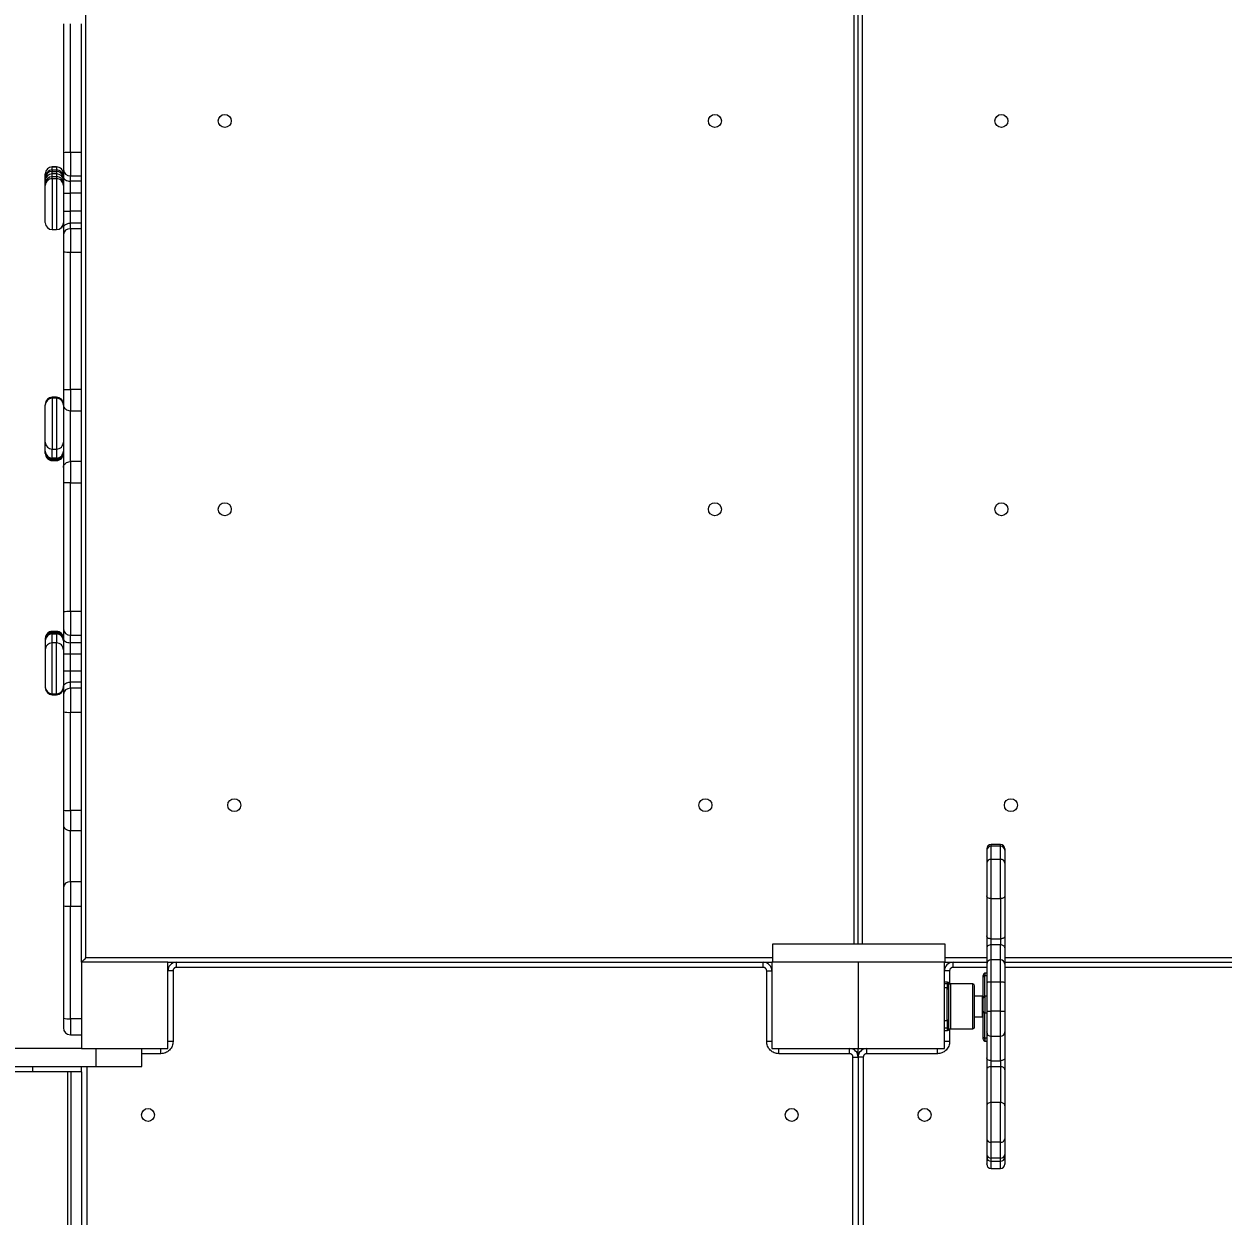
# Model space of a CAD drawing. Header units: millimetres. Extents: x -8083 to 6576, y -6691 to 5601.
# Drawn here: x 1200 to 2590, y -1104 to 277 of the extents above; entities that cross this region are included whole.
import ezdxf

# ---------------------------------------------------------------- set-up
doc = ezdxf.new("R2010")
doc.units = ezdxf.units.MM
doc.layers.add('DIKOM_ОБЪЕКТ', color=7, linetype='Continuous')
doc.layers.add('DIKOM_РАЗМЕР_ОБЪЕКТА', color=7, linetype='Continuous')
doc.styles.add('style1', font='arial.ttf', dxfattribs={"width": 0.8})
doc.dimstyles.new('1-50', dxfattribs={"dimtxt": 300, "dimasz": 200, "dimexe": 100, "dimexo": 0, "dimgap": 100, "dimtad": 1, "dimtxsty": 'style1', "dimcen": 200, "dimclrd": 7, "dimclre": 7, "dimclrt": 7, "dimadec": 1, "dimazin": 2, "dimtfac": 1, "dimtmove": 0, "dimatfit": 2, "dimfxl": 0, "dimlwd": 25, "dimlwe": 18, "dimarcsym": 0})

# ---------------------------------------------------------------- blocks, each defined once
blk = doc.blocks.new('*D10')
at = {"layer": 'Defpoints', "color": 0, "transparency": 16777216}
for p in [(-4711.6, -59.9), (5076.7, -1609.9), (5076.7, -5900.2)]:
    blk.add_point(p, dxfattribs=at)
at = {"layer": 'DIKOM_РАЗМЕР_ОБЪЕКТА', "color": 7, "lineweight": 18, "transparency": 16777216}
for p, q in [((-4711.6, -59.9), (-4711.6, -6000.2)), ((5076.7, -1609.9), (5076.7, -6000.2))]:
    blk.add_line(p, q, dxfattribs=at)
at = {"layer": 'DIKOM_РАЗМЕР_ОБЪЕКТА', "color": 7, "lineweight": 25, "transparency": 16777216}
blk.add_line((-4511.6, -5900.2), (4876.7, -5900.2), dxfattribs=at)
at = {"layer": 'DIKOM_РАЗМЕР_ОБЪЕКТА', "color": 7, "transparency": 16777216}
for points in [[(-4511.6, -5866.9), (-4511.6, -5933.5), (-4711.6, -5900.2)], [(4876.7, -5866.9), (4876.7, -5933.5), (5076.7, -5900.2)]]:
    blk.add_solid(points, dxfattribs=at)
at = {"layer": 'DIKOM_РАЗМЕР_ОБЪЕКТА', "color": 7, "transparency": 16777216, "insert": (410.1, -5647), "char_height": 300, "attachment_point": 5, "style": 'style1'}
blk.add_mtext('10000', dxfattribs=at)

msp = doc.modelspace()

# ---------------------------------------------------------------- linework, layer by layer
at = {"layer": 'DIKOM_ОБЪЕКТ', "color": 7, "linetype": 'Continuous', "lineweight": 15}
for p, q in [((1272.07, -804.882), (1272.07, 685.118)), ((2162.07, 669.118), (2162.07, -788.882)), ((2167.07, -788.882), (2167.07, 669.118)), ((2172.07, -788.882), (2172.07, 669.118)), ((1246.07, 277.465), (1246.07, 128.275)), ((1254.07, 128.49), (1254.07, 277.68)), ((1267.07, 128.49), (1267.07, 277.68)), ((1254.07, 128.49), (1254.07, 101.45)), ((1267.07, 128.49), (1254.07, 128.49)), ((1267.07, 101.45), (1267.07, 128.49)), ((1238.07, 111.808), (1233.07, 111.808)), ((1233.07, 111.808), (1233.07, 111.803)), ((1233.07, 108.145), (1233.07, 111.803)), ((1233.07, 111.803), (1238.07, 111.803)), ((1238.07, 111.808), (1238.07, 111.803)), ((1238.07, 111.803), (1238.07, 108.145)), ((1225.07, 100.146), (1225.07, 103.804)), ((1225.07, 96.122), (1225.07, 99.011)), ((1233.07, 108.145), (1233.07, 106.598)), ((1238.07, 108.145), (1233.07, 108.145)), ((1233.07, 106.598), (1238.07, 106.598)), ((1233.07, 103.708), (1233.07, 106.598)), ((1233.07, 100.511), (1233.07, 103.708)), ((1238.07, 103.708), (1233.07, 103.708)), ((1233.07, 98.172), (1233.07, 100.511)), ((1238.07, 100.511), (1233.07, 100.511)), ((1238.07, 98.172), (1233.07, 98.172)), ((1233.07, 98.172), (1233.07, 39.176)), ((1238.07, 108.145), (1238.07, 106.598)), ((1238.07, 106.598), (1238.07, 103.708)), ((1238.07, 103.708), (1238.07, 100.511)), ((1238.07, 100.511), (1238.07, 98.172)), ((1238.07, 98.172), (1238.07, 39.176)), ((1254.07, 101.45), (1267.07, 101.45)), ((1254.07, 95.115), (1254.07, 101.45)), ((1267.07, 95.115), (1267.07, 101.45)), ((1225.07, 90.173), (1225.07, 92.512)), ((1267.07, 95.115), (1254.07, 95.115)), ((1254.07, 81.245), (1254.07, 95.115)), ((1267.07, 81.245), (1267.07, 95.115)), ((1246.07, 81.245), (1254.07, 81.245)), ((1246.07, 81.245), (1246.07, 60.439)), ((1267.07, 81.245), (1254.07, 81.245)), ((1254.07, 60.439), (1254.07, 81.245)), ((1267.07, 60.439), (1267.07, 81.245)), ((1246.07, 60.439), (1254.07, 60.439)), ((1254.07, 46.569), (1254.07, 60.439)), ((1267.07, 60.439), (1254.07, 60.439)), ((1267.07, 46.569), (1267.07, 60.439)), ((1254.07, 40.228), (1254.07, 46.569)), ((1267.07, 46.569), (1254.07, 46.569)), ((1267.07, 40.228), (1267.07, 46.569)), ((1233.07, 39.176), (1238.07, 39.176)), ((1254.07, 40.228), (1254.07, 13.174)), ((1267.07, 40.228), (1254.07, 40.228)), ((1267.07, 13.174), (1267.07, 40.228)), ((1246.07, 13.39), (1246.07, -145.986)), ((1254.07, 13.174), (1267.07, 13.174)), ((1254.07, -146.202), (1254.07, 13.174)), ((1267.07, -146.202), (1267.07, 13.174)), ((1267.07, -146.202), (1254.07, -146.202)), ((1254.07, -146.202), (1254.07, -170.699)), ((1267.07, -170.699), (1267.07, -146.202)), ((1225.07, -163.166), (1225.07, -163.155)), ((1225.07, -164.033), (1225.07, -163.921)), ((1238.07, -155.121), (1233.07, -155.121)), ((1233.07, -155.121), (1233.07, -156.213)), ((1238.07, -156.17), (1233.07, -156.17)), ((1233.07, -156.17), (1233.07, -215.152)), ((1238.07, -155.121), (1238.07, -156.213)), ((1238.07, -156.17), (1238.07, -215.152)), ((1254.07, -170.699), (1267.07, -170.699)), ((1254.07, -229.75), (1254.07, -170.699)), ((1267.07, -229.75), (1267.07, -170.699)), ((1225.07, -217.604), (1225.07, -207.157)), ((1225.07, -218.371), (1225.07, -217.886)), ((1225.07, -219.254), (1225.07, -218.371)), ((1225.07, -220.418), (1225.07, -219.254)), ((1233.07, -215.152), (1238.07, -215.152)), ((1233.07, -225.599), (1233.07, -215.152)), ((1238.07, -215.152), (1238.07, -225.599)), ((1238.07, -225.599), (1233.07, -225.599)), ((1233.07, -225.599), (1233.07, -225.618)), ((1233.07, -225.618), (1238.07, -225.618)), ((1233.07, -226.045), (1233.07, -225.618)), ((1238.07, -226.045), (1233.07, -226.045)), ((1233.07, -226.045), (1233.07, -227.249)), ((1233.07, -227.249), (1238.07, -227.249)), ((1233.07, -228.413), (1233.07, -227.249)), ((1238.07, -228.413), (1233.07, -228.413)), ((1233.07, -228.413), (1233.07, -228.434)), ((1233.07, -228.434), (1238.07, -228.434)), ((1238.07, -225.599), (1238.07, -225.618)), ((1238.07, -225.618), (1238.07, -226.045)), ((1238.07, -226.045), (1238.07, -227.249)), ((1238.07, -227.249), (1238.07, -228.413)), ((1238.07, -228.413), (1238.07, -228.434)), ((1254.07, -229.75), (1254.07, -254.197)), ((1267.07, -229.75), (1254.07, -229.75)), ((1267.07, -254.197), (1267.07, -229.75)), ((1246.07, -254.426), (1246.07, -403.805)), ((1254.07, -254.197), (1267.07, -254.197)), ((1254.07, -403.576), (1254.07, -254.197)), ((1267.07, -403.576), (1267.07, -254.197)), ((1254.07, -403.576), (1254.07, -430.894)), ((1267.07, -403.576), (1254.07, -403.576)), ((1267.07, -430.894), (1267.07, -403.576)), ((1238.07, -426.496), (1233.07, -426.496)), ((1233.07, -426.516), (1233.07, -426.496)), ((1233.07, -427.68), (1233.07, -426.516)), ((1233.07, -426.516), (1238.07, -426.516)), ((1233.07, -428.884), (1233.07, -427.68)), ((1238.07, -427.68), (1233.07, -427.68)), ((1233.07, -428.884), (1238.07, -428.884)), ((1233.07, -429.311), (1233.07, -428.884)), ((1238.07, -429.311), (1233.07, -429.311)), ((1233.07, -429.33), (1233.07, -429.311)), ((1233.07, -439.778), (1233.07, -429.33)), ((1233.07, -429.33), (1238.07, -429.33)), ((1238.07, -426.516), (1238.07, -426.496)), ((1238.07, -426.516), (1238.07, -427.68)), ((1238.07, -428.884), (1238.07, -427.68)), ((1238.07, -428.884), (1238.07, -429.311)), ((1238.07, -429.33), (1238.07, -429.311)), ((1238.07, -429.33), (1238.07, -439.778)), ((1225.07, -434.511), (1225.07, -435.676)), ((1225.07, -435.676), (1225.07, -436.558)), ((1225.07, -436.558), (1225.07, -436.975)), ((1225.07, -437.325), (1225.07, -447.773)), ((1238.07, -439.778), (1233.07, -439.778)), ((1233.07, -498.76), (1233.07, -439.778)), ((1238.07, -498.76), (1238.07, -439.778)), ((1254.07, -430.894), (1267.07, -430.894)), ((1254.07, -439.632), (1254.07, -430.894)), ((1267.07, -439.632), (1254.07, -439.632)), ((1254.07, -452.837), (1254.07, -439.632)), ((1267.07, -439.632), (1267.07, -430.894)), ((1267.07, -452.837), (1267.07, -439.632)), ((1246.07, -453.061), (1246.07, -472.665)), ((1267.07, -452.837), (1254.07, -452.837)), ((1254.07, -472.441), (1254.07, -452.837)), ((1267.07, -472.441), (1267.07, -452.837)), ((1254.07, -485.374), (1254.07, -472.441)), ((1267.07, -472.441), (1254.07, -472.441)), ((1267.07, -485.374), (1267.07, -472.441)), ((1254.07, -492.462), (1254.07, -485.374)), ((1267.07, -485.374), (1254.07, -485.374)), ((1267.07, -492.462), (1267.07, -485.374)), ((1225.07, -490.921), (1225.07, -491.008)), ((1233.07, -499.809), (1233.07, -498.716)), ((1233.07, -498.76), (1238.07, -498.76)), ((1233.07, -499.809), (1238.07, -499.809)), ((1238.07, -499.809), (1238.07, -498.716)), ((1246.07, -490.946), (1246.07, -491.008)), ((1254.07, -492.462), (1254.07, -520.278)), ((1267.07, -492.462), (1254.07, -492.462)), ((1267.07, -520.278), (1267.07, -492.462)), ((1246.07, -519.877), (1246.07, -633.692)), ((1254.07, -520.278), (1267.07, -520.278)), ((1254.07, -634.093), (1254.07, -520.278)), ((1267.07, -634.093), (1267.07, -520.278)), ((1267.07, -634.093), (1254.07, -634.093)), ((1254.07, -634.093), (1254.07, -657.279)), ((1267.07, -657.279), (1267.07, -634.093)), ((1254.07, -657.279), (1267.07, -657.279)), ((1254.07, -716.584), (1254.07, -657.279)), ((1267.07, -716.584), (1267.07, -657.279)), ((2332.07, -673.353), (2321.07, -673.353)), ((2321.07, -675.518), (2321.07, -673.353)), ((2321.07, -690.69), (2321.07, -675.518)), ((2332.07, -675.518), (2321.07, -675.518)), ((2332.07, -675.518), (2332.07, -673.353)), ((2332.07, -690.69), (2332.07, -675.518)), ((2321.07, -736.221), (2321.07, -690.69)), ((2332.07, -690.69), (2321.07, -690.69)), ((2332.07, -736.221), (2332.07, -690.69)), ((1254.07, -716.584), (1254.07, -745.034)), ((1267.07, -716.584), (1254.07, -716.584)), ((1267.07, -745.034), (1267.07, -716.584)), ((2316.07, -732.893), (2316.07, -779.492)), ((2321.07, -736.221), (2332.07, -736.221)), ((2321.07, -782.821), (2321.07, -736.221)), ((2332.07, -736.221), (2332.07, -782.821)), ((2337.07, -732.893), (2337.07, -779.492)), ((1246.07, -744.419), (1246.07, -874.804)), ((1254.07, -745.034), (1267.07, -745.034)), ((1254.07, -875.419), (1254.07, -745.034)), ((1267.07, -809.882), (1267.07, -745.034)), ((2067.741, -788.882), (2067.741, -809.882)), ((2267.74, -788.882), (2067.741, -788.882)), ((2267.74, -809.882), (2267.74, -788.882)), ((2321.07, -782.821), (2332.07, -782.821)), ((2321.07, -789.718), (2321.07, -782.821)), ((2332.07, -789.718), (2321.07, -789.718)), ((2321.07, -807.139), (2321.07, -789.718)), ((2332.07, -782.821), (2332.07, -789.718)), ((2332.07, -807.139), (2332.07, -789.718)), ((2067.741, -804.882), (1272.07, -804.882)), ((2316.07, -804.882), (2267.74, -804.882)), ((2946.07, -804.882), (2337.07, -804.882)), ((1267.07, -809.882), (1267.07, -909.882)), ((1367.07, -809.882), (1267.07, -809.882)), ((1367.07, -809.882), (2067.07, -809.882)), ((1367.07, -909.882), (1367.07, -809.882)), ((1377.07, -815.882), (1377.07, -809.882)), ((2057.07, -815.882), (1377.07, -815.882)), ((2057.07, -815.882), (2057.07, -809.882)), ((2067.07, -809.882), (2067.07, -909.882)), ((2167.07, -809.882), (2067.07, -809.882)), ((2167.07, -809.882), (2167.07, -909.882)), ((2267.07, -809.882), (2167.07, -809.882)), ((2267.74, -809.882), (2267.07, -809.882)), ((2267.07, -909.882), (2267.07, -809.882)), ((2267.74, -809.882), (2316.07, -809.882)), ((2277.07, -815.882), (2277.07, -809.882)), ((2316.07, -815.882), (2277.07, -815.882)), ((2332.07, -807.139), (2321.07, -807.139)), ((2321.07, -832.914), (2321.07, -807.139)), ((2332.07, -832.914), (2332.07, -807.139)), ((2337.07, -809.882), (2946.07, -809.882)), ((2946.07, -815.882), (2337.07, -815.882)), ((1373.07, -819.882), (1367.07, -819.882)), ((1373.07, -819.882), (1373.07, -901.882)), ((2061.07, -901.882), (2061.07, -819.882)), ((2061.07, -819.882), (2067.07, -819.882)), ((2273.07, -819.882), (2267.07, -819.882)), ((2270.606, -833.081), (2267.07, -833.081)), ((2270.606, -834.515), (2270.606, -833.081)), ((2273.07, -819.882), (2273.07, -834.813)), ((2316.07, -822.747), (2314.07, -822.747)), ((2314.07, -822.747), (2314.07, -825.341)), ((2314.07, -849.346), (2314.07, -825.341)), ((2314.07, -825.341), (2316.07, -825.341)), ((2321.07, -866.579), (2321.07, -832.914)), ((2332.07, -832.914), (2321.07, -832.914)), ((2332.07, -866.579), (2332.07, -832.914)), ((2267.07, -834.515), (2270.606, -834.515)), ((2270.07, -839.599), (2267.07, -839.599)), ((2270.07, -836.994), (2270.07, -839.599)), ((2270.07, -877.526), (2270.07, -839.599)), ((2272.338, -835.464), (2272.338, -834.081)), ((2300.07, -835.081), (2274.07, -835.081)), ((2274.07, -835.081), (2274.07, -887.081)), ((2300.07, -887.081), (2300.07, -835.081)), ((2311.07, -849.081), (2302.07, -849.081)), ((2311.07, -873.081), (2311.07, -849.081)), ((2314.07, -849.346), (2314.07, -868.675)), ((2316.07, -849.346), (2314.07, -849.346)), ((1267.07, -875.419), (1254.07, -875.419)), ((1254.07, -875.419), (1254.07, -893.882)), ((2302.07, -873.081), (2311.07, -873.081)), ((2314.07, -868.675), (2316.07, -868.675)), ((2314.07, -897.936), (2314.07, -868.675)), ((2332.07, -866.579), (2321.07, -866.579)), ((2321.07, -895.755), (2321.07, -866.579)), ((2332.07, -895.755), (2332.07, -866.579)), ((2267.07, -877.526), (2270.07, -877.526)), ((2270.606, -886.469), (2267.07, -886.469)), ((2267.07, -889.081), (2270.606, -889.081)), ((2270.07, -877.526), (2270.07, -883.013)), ((2270.606, -889.081), (2270.606, -886.469)), ((2272.338, -888.081), (2272.338, -885.562)), ((2273.07, -887.348), (2273.07, -901.882)), ((2274.07, -887.081), (2300.07, -887.081)), ((1254.07, -893.882), (1267.07, -893.882)), ((1373.07, -901.882), (1367.07, -901.882)), ((2067.07, -901.882), (2061.07, -901.882)), ((2273.07, -901.882), (2267.07, -901.882)), ((2316.07, -897.936), (2314.07, -897.936)), ((2314.07, -897.936), (2314.07, -901.341)), ((2314.07, -901.341), (2316.07, -901.341)), ((2321.07, -895.755), (2332.07, -895.755)), ((2321.07, -924.027), (2321.07, -895.755)), ((2332.07, -924.027), (2332.07, -895.755)), ((1267.07, -909.882), (1141.562, -909.882)), ((1267.07, -909.882), (1367.07, -909.882)), ((1284.045, -930.882), (1284.045, -909.882)), ((1337.07, -930.882), (1337.07, -909.882)), ((1359.07, -915.882), (1337.07, -915.882)), ((1359.07, -915.882), (1359.07, -909.882)), ((2067.07, -909.882), (2167.07, -909.882)), ((2075.07, -915.882), (2075.07, -909.882)), ((2157.07, -915.882), (2075.07, -915.882)), ((2157.07, -915.882), (2157.07, -909.882)), ((2167.07, -909.882), (2267.07, -909.882)), ((2167.07, -919.882), (2167.07, -909.882)), ((2177.07, -915.882), (2177.07, -909.882)), ((2259.07, -915.882), (2177.07, -915.882)), ((2259.07, -915.882), (2259.07, -909.882)), ((1141.562, -930.882), (1284.045, -930.882)), ((1210.493, -936.882), (1210.493, -930.882)), ((1267.07, -936.882), (1267.07, -930.882)), ((1273.07, -930.882), (1273.07, -1588.882)), ((1284.045, -930.882), (1337.07, -930.882)), ((2161.07, -1599.882), (2161.07, -919.882)), ((2161.07, -919.882), (2167.07, -919.882)), ((2167.07, -919.882), (2167.07, -1599.882)), ((2173.07, -919.882), (2167.07, -919.882)), ((2173.07, -919.882), (2173.07, -1599.882)), ((2321.07, -924.027), (2332.07, -924.027)), ((2321.07, -930.905), (2321.07, -924.027)), ((2321.07, -972.482), (2321.07, -930.905)), ((2321.07, -930.905), (2332.07, -930.905)), ((2332.07, -924.027), (2332.07, -930.905)), ((2332.07, -930.905), (2332.07, -972.482)), ((1210.493, -936.882), (409.934, -936.882)), ((1267.07, -936.882), (1210.493, -936.882)), ((1251.185, -1582.882), (1251.185, -936.882)), ((1254.689, -936.882), (1254.689, -1582.882)), ((1267.07, -936.882), (1267.07, -1582.882)), ((2316.07, -934.636), (2316.07, -976.212)), ((2337.07, -934.636), (2337.07, -976.212)), ((2321.07, -1018.476), (2321.07, -972.482)), ((2332.07, -972.482), (2321.07, -972.482)), ((2332.07, -1018.476), (2332.07, -972.482)), ((2332.07, -1018.476), (2321.07, -1018.476)), ((2321.07, -1036.97), (2321.07, -1018.476)), ((2332.07, -1036.97), (2332.07, -1018.476)), ((2332.07, -1036.97), (2321.07, -1036.97)), ((2321.07, -1040.586), (2321.07, -1036.97)), ((2321.07, -1040.586), (2332.07, -1040.586)), ((2321.07, -1048.808), (2321.07, -1040.586)), ((2332.07, -1040.586), (2332.07, -1036.97)), ((2332.07, -1048.808), (2332.07, -1040.586)), ((2321.07, -1048.808), (2332.07, -1048.808))]:
    msp.add_line(p, q, dxfattribs=at)
at = {"layer": 'DIKOM_ОБЪЕКТ', "color": 7, "linetype": 'Continuous', "lineweight": 15, "flags": 128}
for points in [[(1246.07, 100.663), (1246.224, 99.581), (1246.679, 98.54), (1247.418, 97.581), (1248.413, 96.74), (1249.626, 96.05), (1251.009, 95.538), (1252.51, 95.222), (1254.07, 95.115)], [(1246.07, 41.021), (1246.224, 42.103), (1246.679, 43.144), (1247.418, 44.103), (1248.413, 44.944), (1249.626, 45.634), (1251.009, 46.147), (1252.51, 46.462), (1254.07, 46.569)], [(1246.07, -163.95), (1246.224, -165.266), (1246.679, -166.532), (1247.418, -167.699), (1248.413, -168.722), (1249.626, -169.561), (1251.009, -170.185), (1252.51, -170.569), (1254.07, -170.699)], [(1246.07, -236.498), (1246.224, -235.181), (1246.679, -233.915), (1247.418, -232.749), (1248.413, -231.726), (1249.626, -230.887), (1251.009, -230.263), (1252.51, -229.879), (1254.07, -229.75)], [(1246.07, -434.574), (1246.224, -435.561), (1246.679, -436.509), (1247.418, -437.384), (1248.413, -438.151), (1249.626, -438.78), (1251.009, -439.247), (1252.51, -439.535), (1254.07, -439.632)], [(1246.07, -490.771), (1246.224, -489.718), (1246.679, -488.706), (1247.418, -487.773), (1248.413, -486.955), (1249.626, -486.284), (1251.009, -485.785), (1252.51, -485.478), (1254.07, -485.374)], [(1246.07, -650.695), (1246.224, -651.98), (1246.679, -653.215), (1247.418, -654.353), (1248.413, -655.351), (1249.626, -656.17), (1251.009, -656.778), (1252.51, -657.153), (1254.07, -657.279)], [(2321.07, -736.221), (2320.095, -736.157), (2319.157, -735.968), (2318.292, -735.66), (2317.535, -735.246), (2316.913, -734.742), (2316.451, -734.166), (2316.166, -733.542), (2316.07, -732.893)], [(2337.07, -732.893), (2336.974, -733.542), (2336.69, -734.166), (2336.228, -734.742), (2335.606, -735.246), (2334.848, -735.66), (2333.984, -735.968), (2333.046, -736.157), (2332.07, -736.221)], [(2321.07, -782.821), (2320.095, -782.757), (2319.157, -782.568), (2318.292, -782.26), (2317.535, -781.846), (2316.913, -781.341), (2316.451, -780.766), (2316.166, -780.142), (2316.07, -779.492)], [(2321.07, -789.718), (2320.095, -789.786), (2319.157, -789.989), (2318.292, -790.319), (2317.535, -790.763), (2316.913, -791.304), (2316.451, -791.92), (2316.166, -792.59), (2316.07, -793.286)], [(2337.07, -779.492), (2336.974, -780.142), (2336.69, -780.766), (2336.228, -781.341), (2335.606, -781.846), (2334.848, -782.26), (2333.984, -782.568), (2333.046, -782.757), (2332.07, -782.821)], [(2337.07, -793.286), (2336.974, -792.59), (2336.69, -791.92), (2336.228, -791.304), (2335.606, -790.763), (2334.848, -790.319), (2333.984, -789.989), (2333.046, -789.786), (2332.07, -789.718)], [(1267.07, -809.882), (1267.166, -809.786), (1267.451, -809.501), (1267.913, -809.039), (1268.535, -808.417), (1269.292, -807.659), (1270.157, -806.795), (1271.095, -805.857), (1272.07, -804.882)], [(2321.07, -832.914), (2320.095, -832.928), (2319.157, -832.968), (2318.292, -833.033), (2317.535, -833.12), (2316.913, -833.227), (2316.451, -833.349), (2316.166, -833.481), (2316.07, -833.618)], [(2337.07, -833.618), (2336.974, -833.481), (2336.69, -833.349), (2336.228, -833.227), (2335.606, -833.12), (2334.848, -833.033), (2333.984, -832.968), (2333.046, -832.928), (2332.07, -832.914)], [(2312.07, -896.617), (2312.109, -896.875), (2312.223, -897.122), (2312.407, -897.35), (2312.656, -897.55), (2312.959, -897.714), (2313.305, -897.836), (2313.68, -897.911), (2314.07, -897.936)], [(2321.07, -924.027), (2320.095, -923.966), (2319.157, -923.787), (2318.292, -923.496), (2317.535, -923.105), (2316.913, -922.628), (2316.451, -922.084), (2316.166, -921.493), (2316.07, -920.879)], [(2321.07, -930.905), (2320.095, -930.976), (2319.157, -931.189), (2318.292, -931.534), (2317.535, -931.998), (2316.913, -932.563), (2316.451, -933.208), (2316.166, -933.908), (2316.07, -934.636)], [(2337.07, -920.879), (2336.974, -921.493), (2336.69, -922.084), (2336.228, -922.628), (2335.606, -923.105), (2334.848, -923.496), (2333.984, -923.787), (2333.046, -923.966), (2332.07, -924.027)], [(2337.07, -934.636), (2336.974, -933.908), (2336.69, -933.208), (2336.228, -932.563), (2335.606, -931.998), (2334.848, -931.534), (2333.984, -931.189), (2333.046, -930.976), (2332.07, -930.905)], [(2321.07, -972.482), (2320.095, -972.553), (2319.157, -972.766), (2318.292, -973.11), (2317.535, -973.574), (2316.913, -974.14), (2316.451, -974.785), (2316.166, -975.485), (2316.07, -976.212)], [(2337.07, -976.212), (2336.974, -975.485), (2336.69, -974.785), (2336.228, -974.14), (2335.606, -973.574), (2334.848, -973.11), (2333.984, -972.766), (2333.046, -972.553), (2332.07, -972.482)]]:
    msp.add_lwpolyline(points, dxfattribs=at)
at = {"layer": 'DIKOM_ОБЪЕКТ', "color": 7, "linetype": 'Continuous', "lineweight": 15}
for centre in [(1433.07, 165.118), (2001.07, 165.118), (2333.07, 165.118), (1433.07, -284.882), (2001.07, -284.882), (2333.07, -284.882), (1444.07, -627.882), (1990.07, -627.882), (2344.07, -627.882), (1344.07, -986.882), (2090.07, -986.882), (2244.07, -986.882)]:
    msp.add_circle(centre, 7.5, dxfattribs=at)
for centre, radius, start, end in [((1252.072, 53.71), 74.807, 88.469254, 94.601836), ((1233.07, 103.808), 8, 90, 180), ((1233.07, 103.803), 7.999, 89.995327, 179.995281), ((1238.07, 103.808), 8, 0, 90), ((1238.071, 103.803), 7.999, 0.003037, 90.004648), ((1233.07, 100.145), 7.999, 89.994721, 179.995887), ((1232.869, 98.799), 7.801, 88.518504, 178.439244), ((1232.869, 95.909), 7.801, 88.518504, 178.439244), ((1233.07, 92.512), 7.999, 89.995327, 179.995281), ((1233.07, 90.172), 7.999, 89.994721, 179.99546), ((1238.071, 100.146), 7.999, 0.00243, 90.005254), ((1238.24, 98.717), 7.883, 14.554775, 91.234999), ((1238.272, 95.91), 7.801, 1.559014, 91.481533), ((1238.071, 92.512), 7.999, 0.003037, 90.004648), ((1238.071, 90.173), 7.999, 0.002857, 90.005254), ((1253.6, 108.984), 7.549, 184.088695, 273.572102), ((1233.07, 47.176), 8, 180, 270), ((1238.07, 47.176), 8, 270, 0), ((1253.601, 32.693), 7.55, 86.43253, 175.918766), ((1252.071, 87.148), 74.002, 265.348546, 271.547944), ((1252.071, -72.238), 73.992, 265.348121, 271.548369), ((1233.07, -163.121), 8, 90, 180), ((1233.07, -164.17), 8, 90, 180), ((1232.747, -163.987), 7.677, 120.242873, 179.514812), ((1238.07, -163.121), 8, 0, 90), ((1238.07, -164.17), 8, 0, 90), ((1238.397, -163.985), 7.673, 0.471045, 59.77127), ((1233.068, -207.154), 7.998, 180.01793, 270.017939), ((1238.073, -207.154), 7.997, 269.982086, 359.983753), ((1233.068, -217.602), 7.998, 180.01708, 270.018789), ((1233.07, -217.618), 8, 180, 270), ((1232.911, -218.205), 7.842, 181.2158, 271.16657), ((1233.068, -219.251), 7.998, 180.01708, 270.018789), ((1233.068, -220.416), 7.998, 180.017752, 270.018117), ((1233.07, -220.434), 8, 180, 270), ((1238.073, -217.602), 7.997, 269.981236, 359.984602), ((1238.07, -217.618), 8, 270, 0), ((1238.23, -218.205), 7.842, 268.833408, 358.785929), ((1238.073, -219.251), 7.997, 269.981236, 359.984602), ((1238.073, -220.416), 7.997, 269.981908, 359.98393), ((1238.07, -220.434), 8, 270, 0), ((1252.073, -324.31), 70.141, 88.368152, 94.909389), ((1252.072, -473.669), 70.121, 88.367227, 94.910315), ((1233.07, -434.496), 8, 90, 180), ((1233.068, -434.513), 7.998, 89.981547, 179.982584), ((1233.068, -435.678), 7.998, 89.981547, 179.982584), ((1232.911, -436.724), 7.842, 88.832992, 178.784639), ((1233.07, -437.311), 8, 90, 180), ((1233.068, -437.327), 7.998, 89.981636, 179.982495), ((1238.07, -434.496), 8, 0, 90), ((1238.073, -434.513), 7.997, 0.015734, 90.018428), ((1238.073, -435.679), 7.998, 10.061526, 90.016066), ((1238.23, -436.724), 7.842, 1.213633, 91.16703), ((1238.07, -437.311), 8, 0, 90), ((1238.073, -437.327), 7.997, 0.015822, 90.018339), ((1253.626, -423.334), 7.573, 183.81592, 273.362153), ((1233.068, -447.775), 7.998, 89.981636, 179.982495), ((1238.073, -447.775), 7.997, 0.015822, 90.018339), ((1252.072, -524.521), 71.712, 88.403017, 94.800733), ((1252.072, -544.141), 71.728, 88.40373, 94.80002), ((1233.07, -490.76), 8, 180, 270), ((1232.746, -490.943), 7.676, 180.483629, 239.758912), ((1233.07, -491.809), 8, 180, 270), ((1238.07, -490.76), 8, 270, 0), ((1238.07, -491.809), 8, 270, 0), ((1238.398, -490.945), 7.673, 300.226947, 359.530512), ((1253.609, -500.005), 7.557, 86.501243, 176.007307), ((1252.076, -480.044), 40.284, 261.426638, 272.838332), ((1252.075, -593.86), 40.282, 261.426531, 272.838652), ((2321.07, -678.353), 5, 90, 180), ((2320.896, -680.345), 4.83, 87.935593, 177.773966), ((2332.07, -678.353), 5, 0, 90), ((2332.244, -680.345), 4.83, 2.224027, 92.065052), ((2320.728, -695.353), 4.675, 85.795548, 175.061835), ((2332.413, -695.352), 4.675, 4.936088, 94.205181), ((1253.589, -724.108), 7.539, 86.341855, 175.798817), ((1252.082, -718.557), 26.552, 256.91334, 274.294227), ((1377.07, -819.882), 10, 90, 180), ((2057.07, -819.882), 10, 0, 90), ((2277.07, -819.882), 10, 90, 180), ((2321.07, -812.139), 5, 90, 180), ((2332.07, -812.139), 5, 0, 90), ((2270.606, -835.081), 2, 30, 90), ((2314.07, -824.747), 2, 90, 180), ((2313.845, -827.127), 1.8, 82.798445, 170.254712), ((2270.096, -838.968), 1.974, 0.77838, 90.757033), ((2270.07, -841.599), 2, 0, 90), ((2270.625, -836.536), 2.021, 32.038003, 90.535669), ((2274.07, -833.081), 2, 210, 270), ((2300.07, -837.081), 2, 0, 90), ((2311.07, -848.081), 1, 270, 0), ((2314.051, -851.327), 1.981, 89.448611, 179.436987), ((1252.082, -848.942), 26.552, 256.913445, 274.294069), ((2311.07, -874.081), 1, 0, 90), ((2314.024, -866.722), 1.954, 181.437275, 271.367755), ((2319.821, -821.01), 45.587, 265.280131, 271.570096), ((2333.319, -821.015), 45.582, 268.429704, 274.720144), ((1254.07, -885.882), 8, 180, 270), ((2270.074, -875.53), 1.996, 269.89076, 359.889504), ((2270.127, -881.069), 1.944, 268.32112, 358.215533), ((2270.64, -884.426), 2.044, 269.057734, 326.208159), ((2270.606, -887.081), 2, 270, 330), ((2274.07, -889.081), 2, 90, 150), ((2300.07, -885.081), 2, 270, 0), ((2314.07, -899.341), 2, 180, 270), ((2321.07, -890.755), 5, 180, 270), ((2332.07, -890.755), 5, 270, 0), ((2157.07, -919.882), 10, 0, 90), ((2177.07, -919.882), 10, 90, 180), ((2320.595, -1013.937), 4.564, 187.613333, 275.984007), ((2332.546, -1013.937), 4.564, 264.015185, 352.388803), ((2320.787, -1032.25), 4.728, 183.90688, 273.434675), ((2321.07, -1035.586), 5, 180, 270), ((2332.354, -1032.25), 4.728, 266.564628, 356.095172), ((2332.07, -1035.586), 5, 270, 0), ((2321.07, -1043.808), 5, 180, 270), ((2332.07, -1043.808), 5, 270, 0)]:
    msp.add_arc(centre, radius, start, end, dxfattribs=at)
for points, knots in [([(1246.07, 128.275), (1246.07, 127.307), (1246.07, 125.343), (1246.07, 122.403), (1246.07, 119.507), (1246.07, 116.741), (1246.07, 114.186), (1246.07, 111.921), (1246.07, 109.965), (1246.07, 108.948), (1246.07, 108.446)], [0, 0, 0, 0, 0.12091891, 0.24526745, 0.37202043, 0.50000163, 0.62798205, 0.75473098, 0.87908496, 1, 1, 1, 1]), ([(1225.07, 99.011), (1225.07, 99.327), (1225.07, 99.957), (1225.07, 100.083), (1225.07, 100.146)], [0, 0, 0, 0, 0.50000271, 1, 1, 1, 1]), ([(1246.07, 108.446), (1246.07, 107.338), (1246.07, 105.122), (1246.07, 102.149), (1246.07, 100.663)], [0, 0, 0, 0, 0.50000013, 1, 1, 1, 1]), ([(1246.07, 100.663), (1246.07, 99.319), (1246.07, 96.607), (1246.07, 91.77), (1246.07, 86.595), (1246.07, 83.017), (1246.07, 81.245)], [0, 0, 0, 0, 0.24769406, 0.50000005, 0.75230887, 1, 1, 1, 1]), ([(1225.07, 92.512), (1225.07, 92.626), (1225.07, 92.854), (1225.07, 94.066), (1225.07, 95.437), (1225.07, 96.122)], [0, 0, 0, 0, 0.33325347, 0.66673515, 1, 1, 1, 1]), ([(1225.07, 47.207), (1225.07, 47.252), (1225.07, 47.349), (1225.07, 48.451), (1225.07, 50.364), (1225.07, 53.101), (1225.07, 55.934), (1225.07, 58.437), (1225.07, 61), (1225.07, 64.294), (1225.07, 68.299), (1225.07, 72.317), (1225.07, 76.344), (1225.07, 80.231), (1225.07, 83.718), (1225.07, 86.102), (1225.07, 87.624), (1225.07, 88.841), (1225.07, 89.891), (1225.07, 90.081), (1225.07, 90.173)], [0, 0, 0, 0, 0.05299925, 0.11507879, 0.17974235, 0.24577593, 0.31181093, 0.3441795, 0.37655755, 0.43863851, 0.4972115, 0.55578433, 0.61786629, 0.68252945, 0.74856333, 0.81459911, 0.84696632, 0.87934285, 0.94142407, 1, 1, 1, 1]), ([(1246.07, 60.439), (1246.07, 58.667), (1246.07, 55.089), (1246.07, 49.914), (1246.07, 45.078), (1246.07, 42.365), (1246.07, 41.021)], [0, 0, 0, 0, 0.24768893, 0.50000099, 0.75230755, 1, 1, 1, 1]), ([(1246.07, 41.021), (1246.07, 39.533), (1246.07, 36.557), (1246.07, 34.339), (1246.07, 33.23)], [0, 0, 0, 0, 0.49999812, 1, 1, 1, 1]), ([(1246.07, 33.23), (1246.07, 32.728), (1246.07, 31.711), (1246.07, 29.754), (1246.07, 27.488), (1246.07, 24.931), (1246.07, 22.164), (1246.07, 19.266), (1246.07, 16.324), (1246.07, 14.359), (1246.07, 13.39)], [0, 0, 0, 0, 0.12091589, 0.24526704, 0.3720163, 0.4999993, 0.62798703, 0.7547394, 0.87908843, 1, 1, 1, 1]), ([(1246.07, -145.986), (1246.07, -147.746), (1246.07, -151.322), (1246.07, -156.334), (1246.07, -160.764), (1246.07, -162.898), (1246.07, -163.95)], [0, 0, 0, 0, 0.24623467, 0.49999918, 0.7537678, 1, 1, 1, 1]), ([(1225.07, -207.157), (1225.07, -207.041), (1225.07, -206.803), (1225.07, -205.468), (1225.07, -203.351), (1225.07, -200.437), (1225.07, -197.482), (1225.07, -194.903), (1225.07, -192.279), (1225.07, -188.938), (1225.07, -184.915), (1225.07, -180.918), (1225.07, -176.953), (1225.07, -173.172), (1225.07, -169.833), (1225.07, -167.601), (1225.07, -166.211), (1225.07, -165.134), (1225.07, -164.302), (1225.07, -164.248), (1225.07, -164.225)], [0, 0, 0, 0, 0.05890383, 0.12133318, 0.1863575, 0.25276442, 0.3191702, 0.35171976, 0.38427948, 0.44670892, 0.5056107, 0.56451264, 0.62694284, 0.69196926, 0.75837424, 0.82477948, 0.85732832, 0.88988735, 0.95231723, 1, 1, 1, 1]), ([(1246.07, -163.95), (1246.07, -164.941), (1246.07, -166.947), (1246.07, -170.644), (1246.07, -174.831), (1246.07, -179.477), (1246.07, -184.458), (1246.07, -189.654), (1246.07, -194.933), (1246.07, -200.222), (1246.07, -205.511), (1246.07, -210.79), (1246.07, -215.986), (1246.07, -220.968), (1246.07, -225.614), (1246.07, -229.802), (1246.07, -233.5), (1246.07, -235.506), (1246.07, -236.498)], [0, 0, 0, 0, 0.0607738, 0.12300273, 0.18624338, 0.24999986, 0.31375711, 0.37699718, 0.43922622, 0.49999981, 0.56077273, 0.62300246, 0.6862416, 0.74999917, 0.81375703, 0.87699646, 0.93922499, 1, 1, 1, 1]), ([(1246.07, -236.498), (1246.07, -237.547), (1246.07, -239.678), (1246.07, -244.099), (1246.07, -249.1), (1246.07, -252.669), (1246.07, -254.426)], [0, 0, 0, 0, 0.24624176, 0.49999969, 0.75375314, 1, 1, 1, 1]), ([(1246.07, -403.805), (1246.07, -404.788), (1246.07, -406.782), (1246.07, -409.767), (1246.07, -412.707), (1246.07, -415.511), (1246.07, -418.095), (1246.07, -420.376), (1246.07, -422.334), (1246.07, -423.341), (1246.07, -423.838)], [0, 0, 0, 0, 0.12078636, 0.24511176, 0.37192009, 0.50000135, 0.62807786, 0.75488446, 0.87921002, 1, 1, 1, 1]), ([(1246.07, -423.838), (1246.07, -424.793), (1246.07, -426.705), (1246.07, -430.326), (1246.07, -433.158), (1246.07, -434.574)], [0, 0, 0, 0, 0.33321529, 0.66679374, 1, 1, 1, 1]), ([(1246.07, -434.574), (1246.07, -435.905), (1246.07, -438.588), (1246.07, -443.208), (1246.07, -448.08), (1246.07, -451.41), (1246.07, -453.061)], [0, 0, 0, 0, 0.24800537, 0.49999881, 0.75199423, 1, 1, 1, 1]), ([(1225.07, -447.773), (1225.07, -447.888), (1225.07, -448.126), (1225.07, -449.461), (1225.07, -451.578), (1225.07, -454.492), (1225.07, -457.447), (1225.07, -460.026), (1225.07, -462.65), (1225.07, -465.992), (1225.07, -470.014), (1225.07, -474.011), (1225.07, -477.976), (1225.07, -481.757), (1225.07, -485.096), (1225.07, -487.328), (1225.07, -488.718), (1225.07, -489.796), (1225.07, -490.627), (1225.07, -490.681), (1225.07, -490.704)], [0, 0, 0, 0, 0.05890044, 0.12132981, 0.18635762, 0.25276172, 0.31916803, 0.35171768, 0.38427707, 0.4467071, 0.50560903, 0.56451113, 0.62694149, 0.69196631, 0.75837381, 0.82477922, 0.85732814, 0.88988726, 0.95231708, 1, 1, 1, 1]), ([(1246.07, -472.665), (1246.07, -474.312), (1246.07, -477.632), (1246.07, -482.426), (1246.07, -486.928), (1246.07, -489.497), (1246.07, -490.771)], [0, 0, 0, 0, 0.24800887, 0.50000221, 0.75199312, 1, 1, 1, 1]), ([(1225.07, -491.096), (1225.07, -491.354), (1225.07, -491.619), (1225.07, -491.658), (1225.07, -491.659)], [0, 0, 0, 0, 0.97467716, 1, 1, 1, 1]), ([(1246.07, -490.771), (1246.07, -492.451), (1246.07, -495.811), (1246.07, -498.256), (1246.07, -499.479)], [0, 0, 0, 0, 0.50000067, 1, 1, 1, 1]), ([(1246.07, -499.479), (1246.07, -499.989), (1246.07, -501.024), (1246.07, -503.031), (1246.07, -505.364), (1246.07, -508.001), (1246.07, -510.858), (1246.07, -513.846), (1246.07, -516.872), (1246.07, -518.885), (1246.07, -519.877)], [0, 0, 0, 0, 0.12070278, 0.24501387, 0.37185213, 0.50000062, 0.62814536, 0.7549887, 0.87930135, 1, 1, 1, 1]), ([(1246.07, -633.692), (1246.07, -635.343), (1246.07, -638.69), (1246.07, -643.383), (1246.07, -647.574), (1246.07, -649.664), (1246.07, -650.695)], [0, 0, 0, 0, 0.24668944, 0.50000011, 0.75331504, 1, 1, 1, 1]), ([(1246.07, -650.695), (1246.07, -651.748), (1246.07, -653.88), (1246.07, -657.759), (1246.07, -662.12), (1246.07, -666.924), (1246.07, -672.044), (1246.07, -677.353), (1246.07, -682.715), (1246.07, -688.056), (1246.07, -693.367), (1246.07, -698.637), (1246.07, -703.791), (1246.07, -708.693), (1246.07, -713.223), (1246.07, -717.259), (1246.07, -720.776), (1246.07, -722.636), (1246.07, -723.556)], [0, 0, 0, 0, 0.06074393, 0.12296771, 0.18622051, 0.24999998, 0.31377914, 0.37703113, 0.43925573, 0.49999962, 0.56074322, 0.62296784, 0.68621966, 0.74999933, 0.81377792, 0.87703149, 0.93925521, 1, 1, 1, 1]), ([(2316.07, -678.468), (2316.07, -678.477), (2316.07, -678.499), (2316.07, -679.553), (2316.07, -680.158)], [0, 0, 0, 0, 0.42568884, 1, 1, 1, 1]), ([(2316.07, -680.158), (2316.07, -682.313), (2316.07, -686.624), (2316.07, -692.175), (2316.07, -694.95)], [0, 0, 0, 0, 0.49999736, 1, 1, 1, 1]), ([(2337.07, -678.468), (2337.07, -678.477), (2337.07, -678.499), (2337.07, -679.553), (2337.07, -680.158)], [0, 0, 0, 0, 0.42568884, 1, 1, 1, 1]), ([(2337.07, -680.158), (2337.07, -682.313), (2337.07, -686.624), (2337.07, -692.175), (2337.07, -694.95)], [0, 0, 0, 0, 0.49999736, 1, 1, 1, 1]), ([(2316.07, -694.95), (2316.07, -695.988), (2316.07, -698.089), (2316.07, -702.393), (2316.07, -707.293), (2316.07, -712.594), (2316.07, -718.064), (2316.07, -723.482), (2316.07, -728.606), (2316.07, -731.475), (2316.07, -732.893)], [0, 0, 0, 0, 0.12349686, 0.24999976, 0.37650354, 0.49999899, 0.62349452, 0.74999856, 0.8765032, 1, 1, 1, 1]), ([(2337.07, -694.95), (2337.07, -695.988), (2337.07, -698.089), (2337.07, -702.393), (2337.07, -707.293), (2337.07, -712.594), (2337.07, -718.064), (2337.07, -723.482), (2337.07, -728.606), (2337.07, -731.475), (2337.07, -732.893)], [0, 0, 0, 0, 0.12349686, 0.24999976, 0.37650354, 0.49999899, 0.62349452, 0.74999856, 0.8765032, 1, 1, 1, 1]), ([(1246.07, -723.556), (1246.07, -724.083), (1246.07, -725.153), (1246.07, -727.22), (1246.07, -729.619), (1246.07, -732.326), (1246.07, -735.25), (1246.07, -738.299), (1246.07, -741.377), (1246.07, -743.416), (1246.07, -744.419)], [0, 0, 0, 0, 0.12057857, 0.24486992, 0.37176157, 0.50000071, 0.62823329, 0.7551269, 0.87941789, 1, 1, 1, 1]), ([(2316.07, -779.492), (2316.07, -779.956), (2316.07, -780.909), (2316.07, -782.612), (2316.07, -784.494), (2316.07, -786.483), (2316.07, -788.458), (2316.07, -790.302), (2316.07, -791.947), (2316.07, -792.848), (2316.07, -793.286)], [0, 0, 0, 0, 0.11702136, 0.24062978, 0.36904017, 0.49999846, 0.6309565, 0.75936645, 0.88297207, 1, 1, 1, 1]), ([(2337.07, -779.492), (2337.07, -779.956), (2337.07, -780.909), (2337.07, -782.612), (2337.07, -784.494), (2337.07, -786.483), (2337.07, -788.458), (2337.07, -790.302), (2337.07, -791.947), (2337.07, -792.848), (2337.07, -793.286)], [0, 0, 0, 0, 0.11702136, 0.24062978, 0.36904017, 0.49999846, 0.6309565, 0.75936645, 0.88297207, 1, 1, 1, 1]), ([(2316.07, -793.286), (2316.07, -795.736), (2316.07, -800.651), (2316.07, -806.967), (2316.07, -810.89), (2316.07, -811.856)], [0, 0, 0, 0, 0.42843263, 0.85934379, 1, 1, 1, 1]), ([(2337.07, -793.286), (2337.07, -795.736), (2337.07, -800.651), (2337.07, -806.973), (2337.07, -810.902), (2337.07, -811.873)], [0, 0, 0, 0, 0.42807914, 0.85863477, 1, 1, 1, 1]), ([(1377.07, -815.882), (1376.567, -815.935), (1375.793, -816.017), (1374.862, -816.516), (1374.221, -817.032), (1373.705, -817.673), (1373.206, -818.604), (1373.124, -819.378), (1373.07, -819.882)], [0, 0, 0, 0, 0.23943747, 0.36834143, 0.4999936, 0.63163057, 0.7605394, 1, 1, 1, 1]), ([(2061.07, -819.882), (2061.017, -819.378), (2060.935, -818.604), (2060.436, -817.673), (2059.92, -817.032), (2059.279, -816.516), (2058.348, -816.017), (2057.574, -815.935), (2057.07, -815.882)], [0, 0, 0, 0, 0.23945341, 0.36836029, 0.49999526, 0.63164544, 0.76054745, 1, 1, 1, 1]), ([(2277.07, -815.882), (2276.567, -815.935), (2275.793, -816.017), (2274.862, -816.516), (2274.221, -817.032), (2273.705, -817.673), (2273.206, -818.604), (2273.124, -819.378), (2273.07, -819.882)], [0, 0, 0, 0, 0.23945119, 0.36836937, 0.50000402, 0.63163824, 0.76054439, 1, 1, 1, 1]), ([(2316.07, -812.223), (2316.07, -812.223), (2316.07, -812.225), (2316.07, -813.163), (2316.07, -814.977), (2316.07, -817.679), (2316.07, -821.098), (2316.07, -825.044), (2316.07, -829.255), (2316.07, -832.189), (2316.07, -833.618)], [0, 0, 0, 0, 0.08228718, 0.21089475, 0.34424278, 0.4801039, 0.61596504, 0.74931817, 0.87792053, 1, 1, 1, 1]), ([(2337.07, -812.223), (2337.07, -812.223), (2337.07, -812.225), (2337.07, -813.163), (2337.07, -814.977), (2337.07, -817.679), (2337.07, -821.098), (2337.07, -825.044), (2337.07, -829.255), (2337.07, -832.189), (2337.07, -833.618)], [0, 0, 0, 0, 0.08228718, 0.21089475, 0.34424278, 0.4801039, 0.61596504, 0.74931817, 0.87792053, 1, 1, 1, 1]), ([(2312.07, -824.828), (2312.07, -824.807), (2312.07, -824.781), (2312.07, -825.19), (2312.07, -825.289)], [0, 0, 0, 0, 0.75740385, 1, 1, 1, 1]), ([(2312.07, -826.822), (2312.07, -826.234), (2312.07, -825.63), (2312.07, -825.42), (2312.07, -825.414)], [0, 0, 0, 0, 0.97316303, 1, 1, 1, 1]), ([(2312.07, -851.308), (2312.07, -850.635), (2312.07, -849.287), (2312.07, -846.252), (2312.07, -842.495), (2312.07, -837.967), (2312.07, -832.797), (2312.07, -828.81), (2312.07, -826.822)], [0, 0, 0, 0, 0.1658768, 0.33259548, 0.50000161, 0.66739626, 0.83412249, 1, 1, 1, 1]), ([(2316.07, -833.618), (2316.07, -839.069), (2316.07, -849.971), (2316.07, -860.952), (2316.07, -866.442)], [0, 0, 0, 0, 0.50000014, 1, 1, 1, 1]), ([(2337.07, -833.618), (2337.07, -839.069), (2337.07, -849.971), (2337.07, -860.952), (2337.07, -866.442)], [0, 0, 0, 0, 0.50000014, 1, 1, 1, 1]), ([(2270.606, -834.515), (2270.582, -834.815), (2270.53, -835.442), (2270.185, -836.267), (2270.108, -836.757), (2270.07, -836.994)], [0, 0, 0, 0, 0.32020647, 0.67057118, 1, 1, 1, 1]), ([(2272.07, -838.941), (2272.122, -838.299), (2272.226, -837.016), (2272.301, -835.981), (2272.338, -835.464)], [0, 0, 0, 0, 0.50005566, 1, 1, 1, 1]), ([(2272.07, -841.255), (2272.07, -841.068), (2272.07, -840.637), (2272.07, -839.554), (2272.07, -838.941)], [0, 0, 0, 0, 0.43506009, 1, 1, 1, 1]), ([(2272.07, -875.534), (2272.07, -875.392), (2272.07, -875.099), (2272.07, -873.918), (2272.07, -872.151), (2272.07, -869.796), (2272.07, -866.991), (2272.07, -863.912), (2272.07, -860.755), (2272.07, -857.627), (2272.07, -854.531), (2272.07, -851.474), (2272.07, -848.568), (2272.07, -846.005), (2272.07, -843.947), (2272.07, -842.52), (2272.07, -841.715), (2272.07, -841.659), (2272.07, -841.633)], [0, 0, 0, 0, 0.05892107, 0.12123151, 0.18602345, 0.25213365, 0.31824493, 0.38303763, 0.44534818, 0.50427078, 0.56319301, 0.62550354, 0.69029799, 0.75640823, 0.82251482, 0.88731057, 0.94962129, 1, 1, 1, 1]), ([(2302.07, -885.042), (2302.07, -884.881), (2302.07, -884.55), (2302.07, -883.234), (2302.07, -881.765), (2302.07, -879.957), (2302.07, -877.172), (2302.07, -873.163), (2302.07, -868.742), (2302.07, -864.203), (2302.07, -859.708), (2302.07, -855.26), (2302.07, -851.631), (2302.07, -848.825), (2302.07, -846.101), (2302.07, -843.046), (2302.07, -840.145), (2302.07, -838.191), (2302.07, -837.177), (2302.07, -837.17), (2302.07, -837.166)], [0, 0, 0, 0, 0.05932293, 0.12219876, 0.15498844, 0.18777265, 0.25465174, 0.32153018, 0.38701938, 0.44989504, 0.50921726, 0.56853924, 0.63141478, 0.66420465, 0.69698835, 0.76386718, 0.83074837, 0.89623693, 0.95911355, 1, 1, 1, 1]), ([(2312.07, -866.771), (2312.07, -866.434), (2312.07, -865.742), (2312.07, -863.759), (2312.07, -861.322), (2312.07, -858.691), (2312.07, -856.107), (2312.07, -853.815), (2312.07, -852.057), (2312.07, -851.553), (2312.07, -851.308)], [0, 0, 0, 0, 0.1215522, 0.24999971, 0.37845353, 0.50000209, 0.62154991, 0.74999976, 0.87845823, 1, 1, 1, 1]), ([(1246.07, -874.804), (1246.07, -875.5), (1246.07, -876.93), (1246.07, -879.014), (1246.07, -880.994), (1246.07, -882.743), (1246.07, -884.159), (1246.07, -885.164), (1246.07, -885.773), (1246.07, -885.846), (1246.07, -885.882)], [0, 0, 0, 0, 0.1173312, 0.24099702, 0.36928174, 0.50000196, 0.63072059, 0.75900463, 0.88267027, 1, 1, 1, 1]), ([(2312.07, -878.603), (2312.07, -876.995), (2312.07, -873.776), (2312.07, -869.811), (2312.07, -867.784), (2312.07, -866.771)], [0, 0, 0, 0, 0.33327128, 0.66671611, 1, 1, 1, 1]), ([(2316.07, -866.442), (2316.07, -868.237), (2316.07, -871.871), (2316.07, -877.046), (2316.07, -881.68), (2316.07, -885.51), (2316.07, -888.45), (2316.07, -890.199), (2316.07, -890.932), (2316.07, -890.736), (2316.07, -890.727)], [0, 0, 0, 0, 0.13989674, 0.28320121, 0.42650305, 0.56639898, 0.70630036, 0.8496018, 0.9929078, 1, 1, 1, 1]), ([(2337.07, -866.442), (2337.07, -868.237), (2337.07, -871.871), (2337.07, -877.046), (2337.07, -881.68), (2337.07, -885.51), (2337.07, -888.45), (2337.07, -890.199), (2337.07, -890.932), (2337.07, -890.736), (2337.07, -890.727)], [0, 0, 0, 0, 0.13989674, 0.28320121, 0.42650305, 0.56639898, 0.70630036, 0.8496018, 0.9929078, 1, 1, 1, 1]), ([(2270.07, -883.013), (2270.107, -883.359), (2270.183, -884.068), (2270.529, -885.217), (2270.581, -886.06), (2270.606, -886.469)], [0, 0, 0, 0, 0.32928575, 0.67485597, 1, 1, 1, 1]), ([(2272.07, -881.13), (2272.07, -880.218), (2272.07, -878.395), (2272.07, -876.521), (2272.07, -875.863), (2272.07, -875.534)], [0, 0, 0, 0, 0.33328605, 0.66671991, 1, 1, 1, 1]), ([(2272.338, -885.562), (2272.301, -884.882), (2272.226, -883.523), (2272.122, -881.928), (2272.07, -881.13)], [0, 0, 0, 0, 0.50006438, 1, 1, 1, 1]), ([(2312.07, -896.617), (2312.07, -894.372), (2312.07, -889.882), (2312.07, -883.844), (2312.07, -880.35), (2312.07, -878.603)], [0, 0, 0, 0, 0.33327586, 0.66671873, 1, 1, 1, 1]), ([(1373.07, -901.882), (1373.025, -902.735), (1372.931, -904.494), (1372.152, -907.104), (1370.861, -909.613), (1369.04, -911.851), (1366.802, -913.672), (1364.292, -914.964), (1361.683, -915.743), (1359.924, -915.836), (1359.07, -915.882)], [0, 0, 0, 0, 0.11651619, 0.24001337, 0.36864414, 0.50000319, 0.63136117, 0.75999417, 0.88348265, 1, 1, 1, 1]), ([(2075.07, -915.882), (2074.216, -915.836), (2072.458, -915.743), (2069.848, -914.964), (2067.339, -913.672), (2065.101, -911.851), (2063.28, -909.613), (2061.988, -907.104), (2061.209, -904.494), (2061.116, -902.735), (2061.07, -901.882)], [0, 0, 0, 0, 0.11651686, 0.24001004, 0.36864249, 0.49999992, 0.63135841, 0.75998864, 0.8834838, 1, 1, 1, 1]), ([(2273.07, -901.882), (2273.025, -902.735), (2272.931, -904.494), (2272.152, -907.104), (2270.861, -909.613), (2269.04, -911.851), (2266.802, -913.672), (2264.292, -914.964), (2261.683, -915.743), (2259.924, -915.836), (2259.07, -915.882)], [0, 0, 0, 0, 0.11651583, 0.24001112, 0.3686415, 0.50000014, 0.63136192, 0.7599897, 0.88348302, 1, 1, 1, 1]), ([(2312.07, -899.228), (2312.07, -899.243), (2312.07, -899.282), (2312.07, -898.395), (2312.07, -897.199), (2312.07, -896.617)], [0, 0, 0, 0, 0.2257032, 0.62353805, 1, 1, 1, 1]), ([(2316.07, -891.077), (2316.07, -892.218), (2316.07, -896.614), (2316.07, -903.884), (2316.07, -912.789), (2316.07, -918.188), (2316.07, -920.879)], [0, 0, 0, 0, 0.10479757, 0.40377089, 0.70273851, 1, 1, 1, 1]), ([(2337.07, -891.077), (2337.07, -892.218), (2337.07, -896.614), (2337.07, -903.884), (2337.07, -912.789), (2337.07, -918.188), (2337.07, -920.879)], [0, 0, 0, 0, 0.10479757, 0.40377089, 0.70273851, 1, 1, 1, 1]), ([(2161.07, -919.882), (2161.017, -919.378), (2160.935, -918.604), (2160.436, -917.673), (2159.92, -917.032), (2159.279, -916.516), (2158.348, -916.017), (2157.574, -915.935), (2157.07, -915.882)], [0, 0, 0, 0, 0.23945838, 0.3683581, 0.50000617, 0.63164266, 0.76054546, 1, 1, 1, 1]), ([(2177.07, -915.882), (2176.567, -915.935), (2175.793, -916.017), (2174.862, -916.516), (2174.221, -917.032), (2173.705, -917.673), (2173.206, -918.604), (2173.124, -919.378), (2173.07, -919.882)], [0, 0, 0, 0, 0.23945263, 0.36835441, 0.50000463, 0.63163965, 0.7605471, 1, 1, 1, 1]), ([(2316.07, -920.879), (2316.07, -921.36), (2316.07, -922.349), (2316.07, -924.088), (2316.07, -925.993), (2316.07, -927.986), (2316.07, -929.946), (2316.07, -931.758), (2316.07, -933.357), (2316.07, -934.217), (2316.07, -934.636)], [0, 0, 0, 0, 0.11702496, 0.2406272, 0.36903855, 0.49999852, 0.63095678, 0.7593732, 0.88297249, 1, 1, 1, 1]), ([(2337.07, -920.879), (2337.07, -921.36), (2337.07, -922.349), (2337.07, -924.088), (2337.07, -925.993), (2337.07, -927.986), (2337.07, -929.946), (2337.07, -931.758), (2337.07, -933.357), (2337.07, -934.217), (2337.07, -934.636)], [0, 0, 0, 0, 0.11702496, 0.2406272, 0.36903855, 0.49999852, 0.63095678, 0.7593732, 0.88297249, 1, 1, 1, 1]), ([(2316.07, -976.212), (2316.07, -977.494), (2316.07, -980.089), (2316.07, -984.941), (2316.07, -990.208), (2316.07, -995.668), (2316.07, -1001.09), (2316.07, -1006.244), (2316.07, -1010.916), (2316.07, -1013.343), (2316.07, -1014.541)], [0, 0, 0, 0, 0.1234962, 0.24999857, 0.37650371, 0.4999996, 0.62349485, 0.75000044, 0.87650451, 1, 1, 1, 1]), ([(2337.07, -976.212), (2337.07, -977.494), (2337.07, -980.089), (2337.07, -984.941), (2337.07, -990.208), (2337.07, -995.668), (2337.07, -1001.09), (2337.07, -1006.244), (2337.07, -1010.916), (2337.07, -1013.343), (2337.07, -1014.541)], [0, 0, 0, 0, 0.1234962, 0.24999857, 0.37650371, 0.4999996, 0.62349485, 0.75000044, 0.87650451, 1, 1, 1, 1]), ([(2316.07, -1014.541), (2316.07, -1017.837), (2316.07, -1024.427), (2316.07, -1029.857), (2316.07, -1032.572)], [0, 0, 0, 0, 0.50000123, 1, 1, 1, 1]), ([(2337.07, -1014.541), (2337.07, -1017.837), (2337.07, -1024.427), (2337.07, -1029.857), (2337.07, -1032.572)], [0, 0, 0, 0, 0.50000123, 1, 1, 1, 1]), ([(2316.07, -1032.572), (2316.07, -1033.312), (2316.07, -1034.81), (2316.07, -1035.667), (2316.07, -1035.502), (2316.07, -1035.467)], [0, 0, 0, 0, 0.43525383, 0.88111107, 1, 1, 1, 1]), ([(2316.07, -1035.893), (2316.07, -1036.549), (2316.07, -1038.557), (2316.07, -1041.006), (2316.07, -1043.015), (2316.07, -1043.901), (2316.07, -1043.729), (2316.07, -1043.695)], [0, 0, 0, 0, 0.12921059, 0.39488976, 0.66057151, 0.93272568, 1, 1, 1, 1]), ([(2337.07, -1032.572), (2337.07, -1033.312), (2337.07, -1034.81), (2337.07, -1035.667), (2337.07, -1035.502), (2337.07, -1035.467)], [0, 0, 0, 0, 0.43525383, 0.88111107, 1, 1, 1, 1]), ([(2337.07, -1035.893), (2337.07, -1036.549), (2337.07, -1038.557), (2337.07, -1041.006), (2337.07, -1043.015), (2337.07, -1043.901), (2337.07, -1043.729), (2337.07, -1043.695)], [0, 0, 0, 0, 0.12921059, 0.39488976, 0.66057151, 0.93272568, 1, 1, 1, 1])]:
    msp.add_open_spline(points, degree=3, knots=knots, dxfattribs=at)

# ---------------------------------------------------------------- dimensions: what is measured, and where the dimension line sits
at = {"layer": 'DIKOM_РАЗМЕР_ОБЪЕКТА'}
dim = msp.add_linear_dim(base=(5076.718, -5900.189), p1=(-4711.621, -59.882), p2=(5076.718, -1609.882), text='10000', dimstyle='1-50', dxfattribs=at)
dim.commit()
dim.dimension.update_dxf_attribs({"geometry": '*D10', "text_midpoint": (410.054, -5900.189), "dimtype": 160})

doc.saveas('drawing.dxf')
